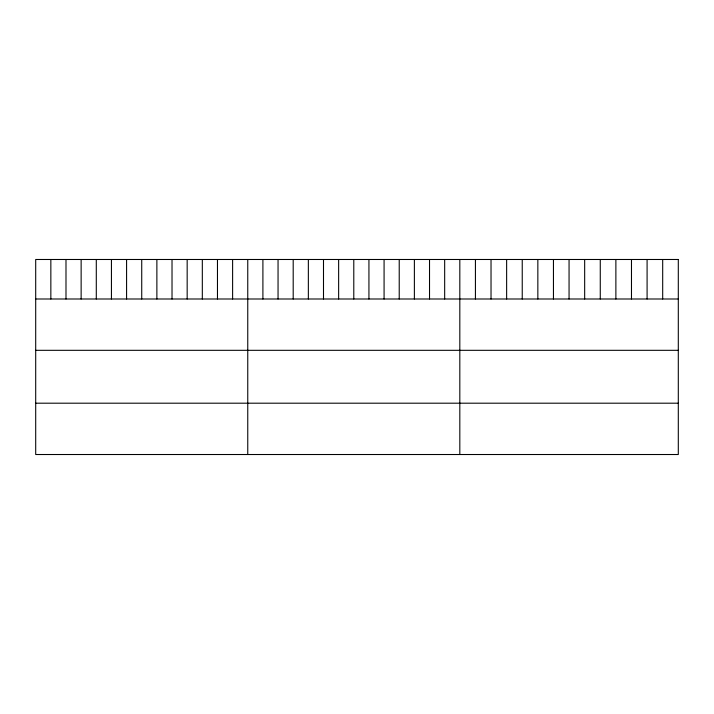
<?xml version="1.0" encoding="UTF-8"?>
<svg xmlns="http://www.w3.org/2000/svg" width="714" height="714" viewBox="0 0 714 714"><rect width="100%" height="100%" fill="white"/><g stroke="black" fill="none" stroke-linecap="round" stroke-linejoin="round"><path stroke-width="1.07" d="M35.7 298.996L678.3 298.996M35.7 350.315L678.3 350.315M35.7 403.196L678.3 403.196M662.69 259.485L662.69 298.996M647.089 259.485L647.089 298.996M631.479 259.485L631.479 298.996M615.879 259.485L615.879 298.996M600.269 259.485L600.269 298.996M584.668 259.485L584.668 298.996M569.058 259.485L569.058 298.996M553.448 259.485L553.448 298.996M537.847 259.485L537.847 298.996M522.237 259.485L522.237 298.996M506.637 259.485L506.637 298.996M491.027 259.485L491.027 298.996M475.426 259.485L475.426 298.996M459.816 259.485L459.816 454.515M444.67 259.485L444.67 298.996M429.525 259.485L429.525 298.996M414.379 259.485L414.379 298.996M399.224 259.485L399.224 298.996M384.078 259.485L384.078 298.996M368.933 259.485L368.933 298.996M353.787 259.485L353.787 298.996M338.641 259.485L338.641 298.996M323.496 259.485L323.496 298.996M308.35 259.485L308.35 298.996M293.195 259.485L293.195 298.996M278.049 259.485L278.049 298.996M262.904 259.485L262.904 298.996M247.758 259.485L247.758 454.515M232.612 259.485L232.612 298.996M217.467 259.485L217.467 298.996M202.321 259.485L202.321 298.996M187.166 259.485L187.166 298.996M172.02 259.485L172.02 298.996M156.875 259.485L156.875 298.996M141.729 259.485L141.729 298.996M126.583 259.485L126.583 298.996M111.438 259.485L111.438 298.996M96.292 259.485L96.292 298.996M81.137 259.485L81.137 298.996M65.991 259.485L65.991 298.996M50.846 259.485L50.846 298.996M678.3 259.485L35.7 259.485L35.7 454.515L678.3 454.515L678.3 259.485"/></g></svg>
